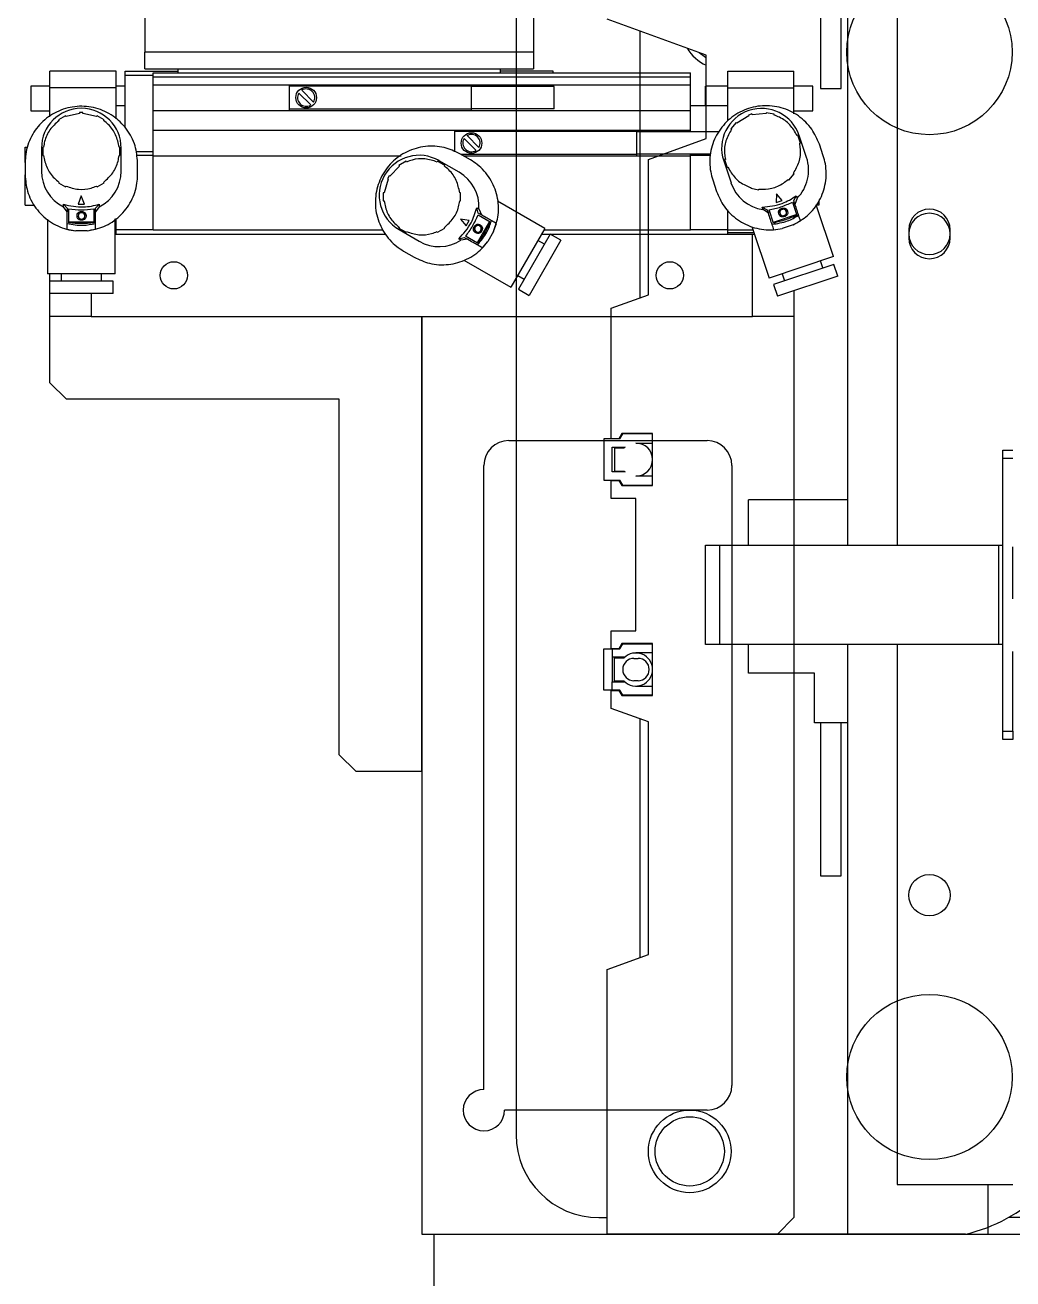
# Model space of a CAD drawing. Extents: x 500 to 100500, y -14500 to 21140.
# Drawn here: x 6752 to 6871.5, y -3309.1 to -3157.4 of the extents above; entities that cross this region are included whole.
import ezdxf

# ---------------------------------------------------------------- set-up
doc = ezdxf.new("R2010")
doc.units = 0
doc.linetypes.add('SLD-Solid', pattern=[0])
doc.layers.get('0').update_dxf_attribs({"linetype": 'CONTINUOUS'})
doc.layers.add('M06SMMF-001B', color=7, linetype='CONTINUOUS')
doc.layers.add('MODEL', color=7, linetype='SLD-Solid', lineweight=15)

# ---------------------------------------------------------------- blocks, each defined once
blk = doc.blocks.new('KCA$Cef715743')
at = {"layer": 'MODEL', "color": 1}
for p in [(0, 288), (120, 313)]:
    blk.add_line(p, (0, 313), dxfattribs=at)
blk = doc.blocks.new('LP R')
at = {"color": 2}
for p, q in [((15523.69, -93645.04), (15523.69, -93748.69)), ((15529.69, -93645.04), (15529.69, -93748.69)), ((15520.44, -93683.69), (15520.44, -93693.43)), ((15522.94, -93693.43), (15522.94, -93683.69)), ((15520.44, -93693.43), (15522.94, -93693.43)), ((15542.49, -93737.19), (15543.69, -93737.19)), ((15542.49, -93738.19), (15542.49, -93737.19)), ((15543.69, -93738.19), (15542.49, -93738.19)), ((15542.49, -93771.19), (15542.49, -93738.19)), ((15511.69, -93748.69), (15511.69, -93743.19)), ((15523.69, -93743.19), (15511.69, -93743.19)), ((15506.49, -93760.69), (15506.49, -93748.69)), ((15506.49, -93748.69), (15508.19, -93748.69)), ((15508.19, -93748.69), (15508.19, -93760.69)), ((15508.19, -93748.69), (15541.99, -93748.69)), ((15541.99, -93760.69), (15541.99, -93748.69)), ((15541.99, -93748.69), (15542.49, -93748.69)), ((15543.69, -93755.19), (15543.69, -93748.89)), ((15508.19, -93760.69), (15506.49, -93760.69)), ((15541.99, -93760.69), (15508.19, -93760.69)), ((15511.69, -93764.19), (15511.69, -93760.69)), ((15523.69, -93760.69), (15523.69, -93832.04)), ((15529.69, -93760.69), (15529.69, -93826.04)), ((15542.49, -93760.69), (15541.99, -93760.69)), ((15543.69, -93771.19), (15543.69, -93761.54)), ((15519.69, -93764.19), (15511.69, -93764.19)), ((15519.69, -93770.19), (15519.69, -93764.19)), ((15523.69, -93770.19), (15519.69, -93770.19)), ((15520.44, -93770.19), (15520.44, -93788.69)), ((15522.94, -93788.69), (15522.94, -93770.19)), ((15542.49, -93771.19), (15543.69, -93771.19)), ((15542.49, -93772.19), (15542.49, -93771.19)), ((15543.69, -93771.19), (15543.69, -93772.19)), ((15543.69, -93772.19), (15542.49, -93772.19)), ((15520.44, -93788.69), (15522.94, -93788.69)), ((15529.69, -93826.04), (15540.69, -93826.04)), ((15540.69, -93832.04), (15540.69, -93826.04)), ((15540.69, -93826.04), (15543.69, -93826.04)), ((15473.69, -93857.04), (15473.69, -93832.04)), ((15473.69, -93832.04), (15593.69, -93832.04))]:
    blk.add_line(p, q, dxfattribs=at)
blk = doc.blocks.new('SP R')
at = {"color": 3}
for p, q in [((16868.34, -97580.31), (16868.34, -97586.31)), ((16915.34, -97580.31), (16915.34, -97586.31)), ((16915.34, -97586.31), (16868.34, -97586.31)), ((16868.34, -97588.31), (16868.34, -97586.31)), ((16915.34, -97586.31), (16915.34, -97588.31)), ((16864.84, -97588.61), (16856.84, -97588.61)), ((16856.84, -97590.61), (16856.84, -97588.61)), ((16864.84, -97590.61), (16864.84, -97588.61)), ((16865.94, -97588.61), (16872.34, -97588.61)), ((16865.94, -97589.11), (16865.94, -97588.61)), ((16865.94, -97595.45), (16865.94, -97589.11)), ((16865.94, -97589.11), (16869.34, -97589.11)), ((16868.34, -97588.31), (16915.34, -97588.31)), ((16869.34, -97588.81), (16934.34, -97588.81)), ((16869.34, -97589.31), (16869.34, -97588.81)), ((16869.34, -97589.31), (16934.34, -97589.31)), ((16869.34, -97590.26), (16869.34, -97589.31)), ((16872.34, -97588.31), (16911.34, -97588.31)), ((16872.34, -97588.81), (16872.34, -97588.31)), ((16911.34, -97588.81), (16911.34, -97588.31)), ((16917.74, -97588.61), (16911.34, -97588.61)), ((16917.74, -97588.81), (16917.74, -97588.61)), ((16934.34, -97589.31), (16934.34, -97588.81)), ((16934.34, -97590.26), (16934.34, -97589.31)), ((16938.84, -97590.61), (16938.84, -97588.61)), ((16938.84, -97588.61), (16946.84, -97588.61)), ((16946.84, -97590.61), (16946.84, -97588.61)), ((16856.84, -97590.41), (16854.54, -97590.41)), ((16854.54, -97590.41), (16854.54, -97591.91)), ((16864.84, -97590.61), (16856.84, -97590.61)), ((16856.84, -97594.13), (16856.84, -97590.61)), ((16865.94, -97590.41), (16864.84, -97590.41)), ((16864.84, -97594.39), (16864.84, -97590.61)), ((16869.34, -97590.26), (16934.34, -97590.26)), ((16869.34, -97593.36), (16869.34, -97590.26)), ((16885.84, -97590.41), (16885.84, -97590.26)), ((16907.84, -97590.41), (16885.84, -97590.41)), ((16885.84, -97593.21), (16885.84, -97590.41)), ((16886.94, -97591.26), (16888.39, -97592.7)), ((16888.74, -97592.35), (16887.3, -97590.91)), ((16907.84, -97590.41), (16907.84, -97590.26)), ((16907.84, -97593.21), (16907.84, -97590.41)), ((16917.84, -97590.46), (16907.84, -97590.46)), ((16917.84, -97593.16), (16917.84, -97590.46)), ((16934.34, -97593.36), (16934.34, -97590.26)), ((16938.84, -97590.41), (16936.14, -97590.41)), ((16936.14, -97591.91), (16936.14, -97590.41)), ((16938.84, -97594.63), (16938.84, -97590.61)), ((16938.84, -97590.61), (16946.84, -97590.61)), ((16949.14, -97590.41), (16946.84, -97590.41)), ((16946.84, -97593.77), (16946.84, -97590.61)), ((16949.14, -97591.91), (16949.14, -97590.41)), ((16854.54, -97591.91), (16854.54, -97593.41)), ((16936.14, -97592.81), (16936.14, -97591.91)), ((16949.14, -97593.41), (16949.14, -97591.91)), ((16854.54, -97593.41), (16856.84, -97593.41)), ((16858.74, -97594.01), (16857.87, -97594.51)), ((16858.79, -97594.1), (16858.74, -97594.01)), ((16860.44, -97593.71), (16858.79, -97594.1)), ((16860.44, -97593.61), (16860.44, -97593.71)), ((16860.84, -97593.61), (16860.44, -97593.61)), ((16860.84, -97593.71), (16860.84, -97593.61)), ((16862.49, -97594.1), (16860.84, -97593.71)), ((16862.54, -97594.01), (16862.49, -97594.1)), ((16863.41, -97594.51), (16862.54, -97594.01)), ((16865.94, -97592.81), (16864.84, -97592.81)), ((16869.34, -97593.36), (16934.34, -97593.36)), ((16869.34, -97595.76), (16869.34, -97593.36)), ((16907.84, -97593.21), (16885.84, -97593.21)), ((16885.84, -97593.36), (16885.84, -97593.21)), ((16917.84, -97593.16), (16907.84, -97593.16)), ((16907.84, -97593.36), (16907.84, -97593.21)), ((16938.84, -97592.81), (16934.34, -97592.81)), ((16934.34, -97595.76), (16934.34, -97593.36)), ((16941.4, -97594.01), (16939.95, -97594.9)), ((16941.74, -97593.79), (16941.36, -97593.92)), ((16941.36, -97593.92), (16941.4, -97594.01)), ((16941.78, -97593.88), (16941.74, -97593.79)), ((16943.47, -97593.73), (16941.78, -97593.88)), ((16943.49, -97593.63), (16943.47, -97593.73)), ((16944.47, -97593.83), (16943.49, -97593.63)), ((16944.45, -97593.93), (16944.47, -97593.83)), ((16946.84, -97593.41), (16949.14, -97593.41)), ((16857.87, -97594.51), (16857.92, -97594.6)), ((16863.36, -97594.6), (16863.41, -97594.51)), ((16869.34, -97595.76), (16934.34, -97595.76)), ((16869.34, -97598.86), (16869.34, -97595.76)), ((16905.84, -97595.91), (16905.84, -97595.76)), ((16927.84, -97595.91), (16927.84, -97595.76)), ((16934.34, -97595.96), (16934.34, -97595.76)), ((16939.87, -97594.83), (16939.21, -97595.58)), ((16939.21, -97595.58), (16939.29, -97595.65)), ((16939.95, -97594.9), (16939.87, -97594.83)), ((16905.84, -97598.37), (16905.84, -97595.91)), ((16927.84, -97595.91), (16905.84, -97595.91)), ((16906.94, -97596.76), (16908.39, -97598.2)), ((16908.74, -97597.85), (16907.3, -97596.41)), ((16927.84, -97598.71), (16927.84, -97595.91)), ((16937.84, -97595.96), (16927.84, -97595.96)), ((16947.32, -97596.35), (16947.22, -97596.38)), ((16947.63, -97597.3), (16947.32, -97596.35)), ((16948.37, -97599.07), (16947.48, -97596.41)), ((16947.54, -97597.33), (16947.63, -97597.3)), ((16853.84, -97597.81), (16854.19, -97597.81)), ((16853.84, -97599.66), (16853.84, -97597.81)), ((16855.83, -97597.92), (16855.83, -97600.72)), ((16855.97, -97597.81), (16855.97, -97598.81)), ((16856.07, -97597.81), (16855.97, -97597.81)), ((16855.97, -97598.81), (16856.07, -97598.81)), ((16865.31, -97597.81), (16865.21, -97597.81)), ((16865.21, -97598.81), (16865.31, -97598.81)), ((16865.31, -97598.81), (16865.31, -97597.81)), ((16865.46, -97600.72), (16865.46, -97597.92)), ((16867.24, -97598.31), (16869.34, -97598.31)), ((16869.34, -97598.81), (16867.31, -97598.81)), ((16907.71, -97599.34), (16906.41, -97598.59)), ((16927.84, -97598.71), (16906.61, -97598.71)), ((16936.76, -97598.66), (16927.84, -97598.66)), ((16927.84, -97598.86), (16927.84, -97598.71)), ((16934.34, -97598.86), (16934.34, -97598.66)), ((16936.76, -97598.81), (16934.34, -97598.81)), ((16950.39, -97598.86), (16949.92, -97597.43)), ((16853.84, -97599.66), (16853.84, -97601.16)), ((16867.44, -97601.16), (16867.44, -97599.66)), ((16869.34, -97598.86), (16899.35, -97598.86)), ((16869.34, -97607.81), (16869.34, -97598.86)), ((16899.12, -97600.1), (16897.96, -97601.33)), ((16899.94, -97599.51), (16899.07, -97600.01)), ((16899.07, -97600.01), (16899.12, -97600.1)), ((16899.99, -97599.6), (16899.94, -97599.51)), ((16903.74, -97599.51), (16903.69, -97599.6)), ((16904.61, -97600.01), (16903.74, -97599.51)), ((16906.34, -97600.84), (16903.91, -97599.44)), ((16904.56, -97600.1), (16904.61, -97600.01)), ((16906.87, -97598.86), (16934.34, -97598.86)), ((16934.34, -97607.81), (16934.34, -97598.86)), ((16938.35, -97599.46), (16939.24, -97602.12)), ((16938.55, -97599.28), (16938.45, -97599.31)), ((16938.45, -97599.31), (16938.77, -97600.26)), ((16938.77, -97600.26), (16938.86, -97600.23)), ((16853.84, -97601.31), (16853.84, -97601.16)), ((16853.84, -97604.81), (16853.84, -97601.31)), ((16897.76, -97601.68), (16897.27, -97603.31)), ((16897.87, -97601.28), (16897.67, -97601.63)), ((16897.67, -97601.63), (16897.76, -97601.68)), ((16897.96, -97601.33), (16897.87, -97601.28)), ((16937.02, -97601.74), (16937.49, -97603.16)), ((16946.13, -97601.71), (16946.21, -97601.78)), ((16946.21, -97601.78), (16946.87, -97601.03)), ((16946.87, -97601.03), (16946.8, -97600.96)), ((16857.92, -97602.02), (16857.87, -97602.1)), ((16857.87, -97602.1), (16858.74, -97602.6)), ((16858.74, -97602.6), (16858.79, -97602.52)), ((16862.49, -97602.52), (16862.54, -97602.6)), ((16862.54, -97602.6), (16863.41, -97602.1)), ((16863.41, -97602.1), (16863.36, -97602.02)), ((16897.17, -97603.31), (16897.17, -97604.31)), ((16897.27, -97603.31), (16897.17, -97603.31)), ((16906.51, -97603.31), (16906.41, -97603.31)), ((16906.51, -97604.31), (16906.51, -97603.31)), ((16941.64, -97602.69), (16941.62, -97602.78)), ((16941.62, -97602.78), (16942.6, -97602.98)), ((16942.6, -97602.98), (16942.62, -97602.89)), ((16853.84, -97604.81), (16854.97, -97604.81)), ((16858.47, -97605.01), (16858.47, -97604.71)), ((16858.47, -97604.71), (16858.94, -97605.19)), ((16860.64, -97603.71), (16860.27, -97604.71)), ((16860.27, -97604.71), (16861.02, -97604.71)), ((16861.02, -97604.71), (16860.64, -97603.71)), ((16862.34, -97605.19), (16862.81, -97604.71)), ((16862.81, -97604.71), (16862.81, -97605.01)), ((16897.17, -97604.31), (16897.27, -97604.31)), ((16906.41, -97604.31), (16906.51, -97604.31)), ((16916.71, -97607.66), (16910.97, -97604.34)), ((16944.75, -97603.43), (16944.71, -97604.5)), ((16944.71, -97604.5), (16945.42, -97604.26)), ((16945.42, -97604.26), (16944.75, -97603.43)), ((16946.67, -97604.44), (16947.2, -97606.03)), ((16946.83, -97604.29), (16947.13, -97603.69)), ((16946.97, -97604.72), (16946.83, -97604.29)), ((16947.22, -97603.98), (16946.97, -97604.72)), ((16947.13, -97603.69), (16947.22, -97603.98)), ((16951.62, -97611.05), (16949.52, -97604.76)), ((16949.84, -97604.81), (16949.53, -97604.81)), ((16949.84, -97604.36), (16949.84, -97604.81)), ((16858.94, -97605.63), (16858.47, -97605.01)), ((16858.94, -97605.19), (16858.94, -97605.63)), ((16859.14, -97606.95), (16859.14, -97605.28)), ((16860.13, -97606.14), (16860.13, -97606.1)), ((16860.66, -97605.63), (16860.66, -97605.59)), ((16861.01, -97606.38), (16861.01, -97606.34)), ((16861.21, -97606.14), (16861.21, -97606.1)), ((16862.14, -97605.28), (16862.14, -97606.95)), ((16862.81, -97605.01), (16862.34, -97605.63)), ((16862.34, -97605.63), (16862.34, -97605.19)), ((16864.84, -97607.81), (16864.84, -97606.42)), ((16908.47, -97605.13), (16908.74, -97605.28)), ((16908.65, -97605.77), (16908.47, -97605.13)), ((16908.63, -97605.99), (16910.08, -97606.83)), ((16909.04, -97606), (16908.65, -97605.77)), ((16908.74, -97605.28), (16909.04, -97606)), ((16938.84, -97607.81), (16938.84, -97605.39)), ((16943.11, -97605.36), (16943.01, -97605.07)), ((16943.01, -97605.07), (16943.61, -97605.37)), ((16943.75, -97605.79), (16943.11, -97605.36)), ((16943.61, -97605.37), (16943.75, -97605.79)), ((16944.36, -97606.98), (16943.83, -97605.39)), ((16947.18, -97605.96), (16944.33, -97606.91)), ((16945.04, -97605.9), (16945.03, -97605.86)), ((16945.38, -97605.25), (16945.37, -97605.21)), ((16945.67, -97606.11), (16945.66, -97606.07)), ((16945.95, -97605.85), (16945.93, -97605.81)), ((16946.06, -97605.55), (16946.05, -97605.52)), ((16856.54, -97606.52), (16856.54, -97613.11)), ((16858.94, -97607.74), (16859.96, -97607.92)), ((16862.14, -97606.88), (16859.14, -97606.88)), ((16861.33, -97607.92), (16859.96, -97607.92)), ((16860.67, -97606.54), (16860.67, -97606.5)), ((16861.33, -97607.92), (16862.34, -97607.74)), ((16864.74, -97613.11), (16864.74, -97606.48)), ((16864.84, -97607.81), (16864.74, -97607.81)), ((16869.34, -97607.81), (16864.84, -97607.81)), ((16864.84, -97608.31), (16864.84, -97607.81)), ((16869.34, -97607.81), (16897.13, -97607.81)), ((16899.12, -97607.52), (16899.07, -97607.6)), ((16899.07, -97607.6), (16899.94, -97608.1)), ((16899.1, -97607.78), (16901.52, -97609.18)), ((16903.74, -97608.1), (16904.61, -97607.6)), ((16904.61, -97607.6), (16904.56, -97607.52)), ((16907.57, -97606.68), (16906.52, -97606.51)), ((16906.52, -97606.51), (16907.2, -97607.33)), ((16907.2, -97607.33), (16907.57, -97606.68)), ((16908.2, -97607.45), (16908.16, -97607.43)), ((16910.02, -97606.79), (16908.52, -97609.39)), ((16908.91, -97607.23), (16908.87, -97607.21)), ((16908.99, -97607.9), (16908.95, -97607.88)), ((16909.02, -97607.52), (16908.98, -97607.5)), ((16910.51, -97608.02), (16910.86, -97607.05)), ((16916.71, -97607.66), (16912.61, -97614.76)), ((16916.62, -97607.81), (16934.34, -97607.81)), ((16938.84, -97607.81), (16934.34, -97607.81)), ((16938.84, -97608.31), (16938.84, -97607.81)), ((16938.84, -97607.81), (16941.89, -97607.81)), ((16941.75, -97607.39), (16943.84, -97613.64)), ((16944.42, -97607.79), (16945.44, -97607.64)), ((16946.74, -97607.21), (16945.44, -97607.64)), ((16946.74, -97607.21), (16947.64, -97606.72)), ((16864.84, -97608.11), (16864.74, -97608.11)), ((16864.74, -97608.31), (16897.43, -97608.31)), ((16899.94, -97608.1), (16899.99, -97608.02)), ((16903.69, -97608.02), (16903.74, -97608.1)), ((16906.3, -97608.89), (16906.95, -97608.72)), ((16906.57, -97609.04), (16906.3, -97608.89)), ((16907.34, -97608.94), (16906.57, -97609.04)), ((16906.95, -97608.72), (16907.34, -97608.94)), ((16908.58, -97609.43), (16907.13, -97608.59)), ((16908.37, -97608.16), (16908.33, -97608.14)), ((16909.16, -97610), (16909.83, -97609.21)), ((16910.51, -97608.02), (16909.83, -97609.21)), ((16917.36, -97608.32), (16913.51, -97614.99)), ((16918.66, -97609.07), (16914.81, -97615.74)), ((16916.66, -97609.53), (16915.88, -97609.08)), ((16916.33, -97608.31), (16941.84, -97608.31)), ((16918.66, -97609.07), (16917.36, -97608.32)), ((16938.84, -97608.11), (16941.99, -97608.11)), ((16941.84, -97618.31), (16941.84, -97608.31)), ((16941.84, -97608.31), (16942.06, -97608.31)), ((16899.61, -97610.37), (16900.91, -97611.12)), ((16906.9, -97611.46), (16912.61, -97614.76)), ((16951.62, -97611.05), (16943.84, -97613.64)), ((16951.67, -97611.98), (16944.36, -97614.42)), ((16950.34, -97612.42), (16950.05, -97611.57)), ((16952.14, -97613.4), (16951.67, -97611.98)), ((16864.74, -97613.11), (16856.54, -97613.11)), ((16856.79, -97614.01), (16856.79, -97615.51)), ((16864.49, -97614.01), (16856.79, -97614.01)), ((16856.84, -97614.01), (16856.84, -97613.11)), ((16858.19, -97613.11), (16858.19, -97614.01)), ((16863.09, -97614.01), (16863.09, -97613.11)), ((16864.49, -97615.51), (16864.49, -97614.01)), ((16913.43, -97613.33), (16914.21, -97613.78)), ((16952.14, -97613.4), (16944.84, -97615.84)), ((16945.41, -97613.12), (16945.69, -97613.97)), ((16864.49, -97615.51), (16856.79, -97615.51)), ((16856.84, -97618.31), (16856.84, -97615.51)), ((16861.84, -97615.51), (16861.84, -97618.31)), ((16913.51, -97614.99), (16914.81, -97615.74)), ((16944.36, -97614.42), (16944.84, -97615.84)), ((16946.84, -97615.17), (16946.84, -97618.31)), ((16856.84, -97626.31), (16856.84, -97618.31)), ((16861.84, -97618.31), (16856.84, -97618.31)), ((16861.84, -97618.31), (16941.84, -97618.31)), ((16901.84, -97673.31), (16901.84, -97618.31)), ((16901.84, -97618.31), (16901.84, -97729.31)), ((16946.84, -97618.31), (16941.84, -97618.31)), ((16946.84, -97618.31), (16946.84, -97727.31)), ((16856.84, -97626.31), (16858.84, -97628.31)), ((16891.84, -97628.31), (16858.84, -97628.31)), ((16891.84, -97671.31), (16891.84, -97628.31)), ((16912.34, -97633.31), (16936.34, -97633.31)), ((16909.34, -97711.81), (16909.34, -97636.31)), ((16939.34, -97636.31), (16939.34, -97711.31)), ((16891.84, -97671.31), (16893.84, -97673.31)), ((16893.84, -97673.31), (16901.84, -97673.31)), ((16936.34, -97714.31), (16911.84, -97714.31)), ((16944.84, -97729.31), (16946.84, -97727.31)), ((16901.84, -97729.31), (16944.84, -97729.31))]:
    blk.add_line(p, q, dxfattribs=at)
for centre, radius in [((16887.84, -97591.81), 1.25), ((16907.84, -97597.31), 1.25), ((16871.84, -97613.31), 1.65), ((16931.84, -97613.31), 1.65)]:
    blk.add_circle(centre, radius, dxfattribs=at)
for centre, radius, start, end in [((16887.84, -97591.81), 1.05, 148.7741, 301.2259), ((16887.84, -97591.81), 1.05, 328.7741, 121.2259), ((16860.64, -97597.92), 4.82, 0, 180), ((16942.92, -97597.94), 4.82, 18.4665, 198.4665), ((16907.84, -97597.31), 1.05, 148.7741, 301.2259), ((16907.84, -97597.31), 1.05, 328.7741, 121.2259), ((16901.5, -97603.61), 4.82, 60, 240), ((16943.8, -97600.59), 4.82, 315.2554, 18.4656), ((16860.64, -97600.72), 4.82, 180.0007, 243.2116), ((16860.64, -97600.72), 4.82, 296.7888, 359.9991), ((16903.93, -97605.01), 4.82, 356.7888, 59.9991), ((16943.8, -97600.59), 4.82, 198.4673, 261.6781), ((16903.93, -97605.01), 4.82, 240.0007, 303.2116), ((16912.34, -97636.31), 3, 90, 180), ((16936.34, -97636.31), 3, 0, 90), ((16909.34, -97714.31), 2.5, 90, 0), ((16936.34, -97711.31), 3, 270, 0)]:
    blk.add_arc(centre, radius, start, end, dxfattribs=at)
for points, knots in [([(16949.92, -97597.43), (16949.65, -97596.81), (16949.07, -97595.49), (16947.45, -97593.92), (16945.36, -97592.92), (16943.04, -97592.67), (16940.78, -97593.2), (16938.82, -97594.45), (16937.38, -97596.28), (16936.63, -97598.47), (16936.63, -97600.37), (16936.93, -97601.42), (16937.02, -97601.74)], [0, 0, 0, 0, 0.094824, 0.20218, 0.309533, 0.416887, 0.524228, 0.631459, 0.738739, 0.846088, 0.953436, 1, 1, 1, 1]), ([(16867.44, -97599.66), (16867.38, -97598.98), (16867.26, -97597.54), (16866.21, -97595.54), (16864.55, -97593.93), (16862.43, -97592.96), (16860.11, -97592.75), (16857.86, -97593.31), (16855.91, -97594.59), (16854.51, -97596.44), (16853.9, -97598.23), (16853.86, -97599.33), (16853.84, -97599.66)], [0, 0, 0, 0, 0.094824, 0.20218, 0.309533, 0.416887, 0.524228, 0.631459, 0.738739, 0.846088, 0.953436, 1, 1, 1, 1]), ([(16947.22, -97596.38), (16946.96, -97595.94), (16946.43, -97595.04), (16945.37, -97594.27), (16944.67, -97594.01), (16944.45, -97593.93)], [0, 0, 0, 0, 0.406488, 0.812977, 1, 1, 1, 1]), ([(16857.92, -97594.6), (16857.54, -97594.94), (16856.76, -97595.64), (16856.22, -97596.83), (16856.11, -97597.57), (16856.07, -97597.81)], [0, 0, 0, 0, 0.406489, 0.812978, 1, 1, 1, 1]), ([(16865.21, -97597.81), (16865.11, -97597.3), (16864.89, -97596.28), (16864.13, -97595.22), (16863.54, -97594.74), (16863.36, -97594.6)], [0, 0, 0, 0, 0.406488, 0.812977, 1, 1, 1, 1]), ([(16939.29, -97595.65), (16939.03, -97596.1), (16938.52, -97597), (16938.38, -97598.31), (16938.51, -97599.05), (16938.55, -97599.28)], [0, 0, 0, 0, 0.406489, 0.812978, 1, 1, 1, 1]), ([(16946.8, -97600.96), (16947.05, -97600.51), (16947.56, -97599.61), (16947.7, -97598.31), (16947.58, -97597.57), (16947.54, -97597.33)], [0, 0, 0, 0, 0.4064891, 0.8129781, 1, 1, 1, 1]), ([(16856.07, -97598.81), (16856.18, -97599.31), (16856.39, -97600.33), (16857.15, -97601.39), (16857.74, -97601.87), (16857.92, -97602.02)], [0, 0, 0, 0, 0.406489, 0.812977, 1, 1, 1, 1]), ([(16863.36, -97602.02), (16863.75, -97601.67), (16864.52, -97600.98), (16865.06, -97599.78), (16865.18, -97599.04), (16865.21, -97598.81)], [0, 0, 0, 0, 0.4064891, 0.8129781, 1, 1, 1, 1]), ([(16906.41, -97598.59), (16905.8, -97598.31), (16904.49, -97597.7), (16902.24, -97597.6), (16900, -97598.23), (16898.11, -97599.58), (16896.76, -97601.48), (16896.12, -97603.72), (16896.26, -97606.04), (16897.16, -97608.18), (16898.41, -97609.6), (16899.33, -97610.19), (16899.61, -97610.37)], [0, 0, 0, 0, 0.094824, 0.20218, 0.309533, 0.416887, 0.524228, 0.631459, 0.738739, 0.846088, 0.953436, 1, 1, 1, 1]), ([(16903.69, -97599.6), (16903.2, -97599.43), (16902.22, -97599.11), (16900.91, -97599.24), (16900.21, -97599.51), (16899.99, -97599.6)], [0, 0, 0, 0, 0.4064885, 0.8129766, 1, 1, 1, 1]), ([(16906.41, -97603.31), (16906.31, -97602.8), (16906.09, -97601.78), (16905.33, -97600.72), (16904.74, -97600.24), (16904.56, -97600.1)], [0, 0, 0, 0, 0.4064891, 0.8129781, 1, 1, 1, 1]), ([(16910.51, -97608.02), (16910.74, -97607.35), (16911.22, -97605.96), (16911.06, -97603.68), (16910.17, -97601.55), (16908.92, -97600.11), (16907.99, -97599.52), (16907.71, -97599.34)], [0, 0, 0, 0, 0.210713, 0.440125, 0.669539, 0.89895, 1, 1, 1, 1]), ([(16938.86, -97600.23), (16939.12, -97600.68), (16939.65, -97601.57), (16940.71, -97602.34), (16941.42, -97602.6), (16941.64, -97602.69)], [0, 0, 0, 0, 0.406489, 0.812977, 1, 1, 1, 1]), ([(16946.74, -97607.21), (16947.35, -97606.86), (16948.63, -97606.14), (16950.02, -97604.33), (16950.78, -97602.14), (16950.79, -97600.23), (16950.49, -97599.18), (16950.39, -97598.86)], [0, 0, 0, 0, 0.210713, 0.440125, 0.669539, 0.89895, 1, 1, 1, 1]), ([(16853.84, -97601.16), (16853.9, -97601.82), (16854.02, -97603.25), (16855.06, -97605.25), (16856.72, -97606.86), (16858.47, -97607.7), (16859.59, -97607.87), (16859.96, -97607.92)], [0, 0, 0, 0, 0.200562, 0.429956, 0.659348, 0.888742, 1, 1, 1, 1]), ([(16861.33, -97607.92), (16862.02, -97607.79), (16863.46, -97607.51), (16865.36, -97606.23), (16866.77, -97604.39), (16867.38, -97602.59), (16867.43, -97601.49), (16867.44, -97601.16)], [0, 0, 0, 0, 0.210713, 0.440125, 0.669539, 0.89895, 1, 1, 1, 1]), ([(16942.62, -97602.89), (16943.14, -97602.88), (16944.17, -97602.88), (16945.37, -97602.34), (16945.95, -97601.86), (16946.13, -97601.71)], [0, 0, 0, 0, 0.406489, 0.812978, 1, 1, 1, 1]), ([(16858.79, -97602.52), (16859.28, -97602.68), (16860.27, -97603), (16861.57, -97602.87), (16862.27, -97602.6), (16862.49, -97602.52)], [0, 0, 0, 0, 0.406489, 0.812978, 1, 1, 1, 1]), ([(16937.49, -97603.16), (16937.76, -97603.78), (16938.33, -97605.1), (16939.95, -97606.66), (16942.03, -97607.67), (16943.96, -97607.9), (16945.07, -97607.71), (16945.44, -97607.64)], [0, 0, 0, 0, 0.200562, 0.429956, 0.659348, 0.888742, 1, 1, 1, 1]), ([(16858.47, -97604.71), (16859.28, -97604.89), (16860.74, -97605.21), (16862.18, -97604.86), (16862.81, -97604.71)], [0, 0, 0, 0, 0.559952, 1, 1, 1, 1]), ([(16897.27, -97604.31), (16897.38, -97604.81), (16897.59, -97605.83), (16898.35, -97606.89), (16898.94, -97607.37), (16899.12, -97607.52)], [0, 0, 0, 0, 0.406489, 0.812978, 1, 1, 1, 1]), ([(16904.56, -97607.52), (16904.95, -97607.17), (16905.72, -97606.48), (16906.26, -97605.28), (16906.38, -97604.54), (16906.41, -97604.31)], [0, 0, 0, 0, 0.406489, 0.812978, 1, 1, 1, 1]), ([(16943.01, -97605.07), (16943.84, -97604.98), (16945.32, -97604.82), (16946.58, -97604.04), (16947.13, -97603.69)], [0, 0, 0, 0, 0.559952, 1, 1, 1, 1]), ([(16943.83, -97605.39), (16944.31, -97605.29), (16945.29, -97605.07), (16946.21, -97604.66), (16946.67, -97604.44)], [0, 0, 0, 0, 0.492258, 1, 1, 1, 1]), ([(16947.64, -97606.72), (16947.57, -97606.51), (16947.44, -97606.1), (16947.21, -97605.43), (16947.06, -97604.97), (16946.97, -97604.72)], [0, 0, 0, 0, 0.309337, 0.618673, 1, 1, 1, 1]), ([(16858.94, -97607.74), (16858.94, -97607.52), (16858.94, -97607.09), (16858.94, -97606.39), (16858.94, -97605.9), (16858.94, -97605.63)], [0, 0, 0, 0, 0.309337, 0.618673, 1, 1, 1, 1]), ([(16859.14, -97605.28), (16859.63, -97605.33), (16860.63, -97605.44), (16861.63, -97605.33), (16862.14, -97605.28)], [0, 0, 0, 0, 0.492258, 1, 1, 1, 1]), ([(16860.13, -97606.1), (16860.14, -97605.98), (16860.15, -97605.84), (16860.29, -97605.7), (16860.4, -97605.64), (16860.52, -97605.6), (16860.62, -97605.59), (16860.66, -97605.59)], [0, 0, 0, 0, 0.498702, 0.624177, 0.749467, 0.874745, 1, 1, 1, 1]), ([(16860.13, -97606.14), (16860.14, -97606.02), (16860.15, -97605.88), (16860.29, -97605.73), (16860.4, -97605.68), (16860.52, -97605.64), (16860.62, -97605.63), (16860.66, -97605.63)], [0, 0, 0, 0, 0.498702, 0.624177, 0.749467, 0.874745, 1, 1, 1, 1]), ([(16860.66, -97606.64), (16860.62, -97606.64), (16860.52, -97606.63), (16860.35, -97606.58), (16860.15, -97606.42), (16860.14, -97606.25), (16860.13, -97606.14)], [0, 0, 0, 0, 0.125551, 0.25109, 0.50025, 1, 1, 1, 1]), ([(16860.67, -97605.73), (16860.63, -97605.73), (16860.56, -97605.74), (16860.46, -97605.77), (16860.38, -97605.82), (16860.28, -97605.94), (16860.28, -97606.05), (16860.27, -97606.14)], [0, 0, 0, 0, 0.125139, 0.250418, 0.375519, 0.500847, 1, 1, 1, 1]), ([(16860.27, -97606.1), (16860.28, -97606.19), (16860.28, -97606.32), (16860.43, -97606.45), (16860.56, -97606.5), (16860.63, -97606.5), (16860.67, -97606.5)], [0, 0, 0, 0, 0.500291, 0.749086, 0.874606, 1, 1, 1, 1]), ([(16860.27, -97606.14), (16860.28, -97606.23), (16860.28, -97606.36), (16860.43, -97606.49), (16860.56, -97606.54), (16860.63, -97606.54), (16860.67, -97606.54)], [0, 0, 0, 0, 0.500291, 0.749086, 0.874606, 1, 1, 1, 1]), ([(16860.66, -97605.59), (16860.71, -97605.59), (16860.8, -97605.6), (16860.97, -97605.65), (16861.19, -97605.81), (16861.2, -97605.98), (16861.21, -97606.1)], [0, 0, 0, 0, 0.1256, 0.251197, 0.500581, 1, 1, 1, 1]), ([(16860.66, -97605.63), (16860.71, -97605.63), (16860.8, -97605.64), (16860.97, -97605.69), (16861.19, -97605.85), (16861.2, -97606.02), (16861.21, -97606.14)], [0, 0, 0, 0, 0.1256, 0.251197, 0.500581, 1, 1, 1, 1]), ([(16861.21, -97606.14), (16861.2, -97606.25), (16861.19, -97606.43), (16860.97, -97606.58), (16860.8, -97606.63), (16860.71, -97606.64), (16860.66, -97606.64)], [0, 0, 0, 0, 0.499407, 0.748743, 0.874372, 1, 1, 1, 1]), ([(16861.07, -97606.14), (16861.06, -97606.05), (16861.05, -97605.91), (16860.9, -97605.78), (16860.78, -97605.74), (16860.7, -97605.73), (16860.67, -97605.73)], [0, 0, 0, 0, 0.500072, 0.749021, 0.874598, 1, 1, 1, 1]), ([(16860.67, -97606.5), (16860.71, -97606.5), (16860.8, -97606.49), (16860.93, -97606.44), (16860.98, -97606.38), (16861.01, -97606.34)], [0, 0, 0, 0, 0.280257, 0.560781, 1, 1, 1, 1]), ([(16860.67, -97606.54), (16860.71, -97606.54), (16860.8, -97606.53), (16860.93, -97606.48), (16860.98, -97606.42), (16861.01, -97606.38)], [0, 0, 0, 0, 0.280257, 0.560781, 1, 1, 1, 1]), ([(16861.01, -97606.34), (16861.03, -97606.29), (16861.06, -97606.21), (16861.07, -97606.13), (16861.07, -97606.1)], [0, 0, 0, 0, 0.559599, 1, 1, 1, 1]), ([(16861.01, -97606.38), (16861.03, -97606.33), (16861.06, -97606.25), (16861.07, -97606.17), (16861.07, -97606.14)], [0, 0, 0, 0, 0.559599, 1, 1, 1, 1]), ([(16862.34, -97607.74), (16862.34, -97607.52), (16862.34, -97607.09), (16862.34, -97606.39), (16862.34, -97605.9), (16862.34, -97605.63)], [0, 0, 0, 0, 0.309337, 0.618673, 1, 1, 1, 1]), ([(16906.3, -97608.89), (16906.86, -97608.27), (16907.87, -97607.17), (16908.29, -97605.75), (16908.47, -97605.13)], [0, 0, 0, 0, 0.559952, 1, 1, 1, 1]), ([(16907.13, -97608.59), (16907.42, -97608.19), (16908.01, -97607.38), (16908.42, -97606.46), (16908.63, -97605.99)], [0, 0, 0, 0, 0.492258, 1, 1, 1, 1]), ([(16910.86, -97607.05), (16910.67, -97606.94), (16910.3, -97606.73), (16909.69, -97606.38), (16909.27, -97606.13), (16909.04, -97606)], [0, 0, 0, 0, 0.309337, 0.618673, 1, 1, 1, 1]), ([(16944.42, -97607.79), (16944.35, -97607.59), (16944.21, -97607.18), (16943.99, -97606.51), (16943.83, -97606.05), (16943.75, -97605.79)], [0, 0, 0, 0, 0.3093365, 0.6186731, 1, 1, 1, 1]), ([(16944.2, -97607.13), (16944.84, -97607.04), (16945.98, -97606.87), (16946.98, -97606.3), (16947.42, -97606.05)], [0, 0, 0, 0, 0.560014, 1, 1, 1, 1]), ([(16947.2, -97606.03), (16946.75, -97606.23), (16945.84, -97606.65), (16944.85, -97606.87), (16944.36, -97606.98)], [0, 0, 0, 0, 0.49226, 1, 1, 1, 1]), ([(16945.03, -97605.86), (16945, -97605.75), (16944.96, -97605.61), (16945.05, -97605.42), (16945.13, -97605.34), (16945.24, -97605.26), (16945.33, -97605.23), (16945.37, -97605.21)], [0, 0, 0, 0, 0.498702, 0.624177, 0.749467, 0.874745, 1, 1, 1, 1]), ([(16945.04, -97605.9), (16945.01, -97605.78), (16944.97, -97605.65), (16945.06, -97605.46), (16945.14, -97605.38), (16945.25, -97605.3), (16945.34, -97605.27), (16945.38, -97605.25)], [0, 0, 0, 0, 0.498702, 0.624177, 0.749467, 0.874745, 1, 1, 1, 1]), ([(16945.7, -97606.21), (16945.66, -97606.22), (16945.57, -97606.24), (16945.39, -97606.25), (16945.14, -97606.16), (16945.08, -97606), (16945.04, -97605.9)], [0, 0, 0, 0, 0.125551, 0.25109, 0.50025, 1, 1, 1, 1]), ([(16945.42, -97605.34), (16945.38, -97605.35), (16945.32, -97605.38), (16945.24, -97605.44), (16945.18, -97605.51), (16945.11, -97605.66), (16945.15, -97605.76), (16945.17, -97605.85)], [0, 0, 0, 0, 0.125139, 0.250418, 0.375519, 0.500847, 1, 1, 1, 1]), ([(16945.16, -97605.81), (16945.19, -97605.9), (16945.23, -97606.02), (16945.42, -97606.1), (16945.56, -97606.1), (16945.63, -97606.08), (16945.66, -97606.07)], [0, 0, 0, 0, 0.500291, 0.749086, 0.874606, 1, 1, 1, 1]), ([(16945.17, -97605.85), (16945.2, -97605.93), (16945.25, -97606.06), (16945.43, -97606.14), (16945.57, -97606.14), (16945.64, -97606.12), (16945.67, -97606.11)], [0, 0, 0, 0, 0.500291, 0.749086, 0.874606, 1, 1, 1, 1]), ([(16945.37, -97605.21), (16945.41, -97605.2), (16945.5, -97605.17), (16945.68, -97605.17), (16945.94, -97605.25), (16946, -97605.41), (16946.05, -97605.52)], [0, 0, 0, 0, 0.1256, 0.251197, 0.500581, 1, 1, 1, 1]), ([(16945.38, -97605.25), (16945.43, -97605.24), (16945.52, -97605.21), (16945.69, -97605.2), (16945.95, -97605.29), (16946.02, -97605.45), (16946.06, -97605.55)], [0, 0, 0, 0, 0.1256, 0.251197, 0.500581, 1, 1, 1, 1]), ([(16945.93, -97605.6), (16945.89, -97605.52), (16945.84, -97605.39), (16945.66, -97605.31), (16945.52, -97605.31), (16945.45, -97605.33), (16945.42, -97605.34)], [0, 0, 0, 0, 0.500072, 0.749021, 0.874598, 1, 1, 1, 1]), ([(16945.66, -97606.07), (16945.7, -97606.06), (16945.78, -97606.02), (16945.89, -97605.93), (16945.92, -97605.85), (16945.93, -97605.81)], [0, 0, 0, 0, 0.280257, 0.560781, 1, 1, 1, 1]), ([(16945.67, -97606.11), (16945.71, -97606.09), (16945.8, -97606.06), (16945.9, -97605.97), (16945.93, -97605.89), (16945.95, -97605.85)], [0, 0, 0, 0, 0.280257, 0.560781, 1, 1, 1, 1]), ([(16946.06, -97605.55), (16946.09, -97605.67), (16946.13, -97605.83), (16945.98, -97606.05), (16945.83, -97606.15), (16945.75, -97606.19), (16945.7, -97606.21)], [0, 0, 0, 0, 0.499407, 0.748743, 0.874372, 1, 1, 1, 1]), ([(16945.93, -97605.81), (16945.94, -97605.76), (16945.95, -97605.67), (16945.92, -97605.6), (16945.91, -97605.56)], [0, 0, 0, 0, 0.559599, 1, 1, 1, 1]), ([(16945.95, -97605.85), (16945.95, -97605.8), (16945.96, -97605.71), (16945.94, -97605.63), (16945.93, -97605.6)], [0, 0, 0, 0, 0.559599, 1, 1, 1, 1]), ([(16858.94, -97607.04), (16859.58, -97607.15), (16860.71, -97607.36), (16861.84, -97607.14), (16862.34, -97607.04)], [0, 0, 0, 0, 0.560014, 1, 1, 1, 1]), ([(16862.14, -97606.95), (16861.65, -97607), (16860.65, -97607.11), (16859.65, -97607), (16859.14, -97606.95)], [0, 0, 0, 0, 0.49226, 1, 1, 1, 1]), ([(16908.33, -97608.14), (16908.24, -97608.08), (16908.12, -97608), (16908.07, -97607.8), (16908.07, -97607.68), (16908.1, -97607.55), (16908.14, -97607.47), (16908.16, -97607.43)], [0, 0, 0, 0, 0.498702, 0.624177, 0.749467, 0.874745, 1, 1, 1, 1]), ([(16908.37, -97608.16), (16908.27, -97608.1), (16908.15, -97608.02), (16908.1, -97607.82), (16908.1, -97607.7), (16908.13, -97607.57), (16908.18, -97607.49), (16908.2, -97607.45)], [0, 0, 0, 0, 0.498702, 0.624177, 0.749467, 0.874745, 1, 1, 1, 1]), ([(16908.16, -97607.43), (16908.19, -97607.39), (16908.24, -97607.31), (16908.37, -97607.19), (16908.61, -97607.08), (16908.77, -97607.16), (16908.87, -97607.21)], [0, 0, 0, 0, 0.1256, 0.251197, 0.500581, 1, 1, 1, 1]), ([(16908.2, -97607.45), (16908.22, -97607.41), (16908.27, -97607.33), (16908.4, -97607.21), (16908.65, -97607.1), (16908.8, -97607.18), (16908.91, -97607.23)], [0, 0, 0, 0, 0.1256, 0.251197, 0.500581, 1, 1, 1, 1]), ([(16908.28, -97607.5), (16908.27, -97607.53), (16908.24, -97607.59), (16908.22, -97607.69), (16908.22, -97607.78), (16908.27, -97607.93), (16908.36, -97607.99), (16908.44, -97608.04)], [0, 0, 0, 0, 0.1251388, 0.2504182, 0.3755189, 0.5008471, 1, 1, 1, 1]), ([(16908.84, -97607.35), (16908.76, -97607.31), (16908.64, -97607.25), (16908.45, -97607.32), (16908.34, -97607.4), (16908.3, -97607.47), (16908.28, -97607.5)], [0, 0, 0, 0, 0.500072, 0.749021, 0.874598, 1, 1, 1, 1]), ([(16909.07, -97607.96), (16909.05, -97607.99), (16909, -97608.07), (16908.87, -97608.19), (16908.62, -97608.29), (16908.47, -97608.21), (16908.37, -97608.16)], [0, 0, 0, 0, 0.125551, 0.25109, 0.50025, 1, 1, 1, 1]), ([(16908.4, -97608.02), (16908.48, -97608.06), (16908.6, -97608.13), (16908.79, -97608.06), (16908.89, -97607.97), (16908.93, -97607.91), (16908.95, -97607.88)], [0, 0, 0, 0, 0.5002912, 0.749086, 0.8746062, 1, 1, 1, 1]), ([(16908.44, -97608.04), (16908.52, -97608.08), (16908.63, -97608.15), (16908.82, -97608.08), (16908.93, -97607.99), (16908.97, -97607.93), (16908.99, -97607.9)], [0, 0, 0, 0, 0.500291, 0.749086, 0.874606, 1, 1, 1, 1]), ([(16908.56, -97609.65), (16908.97, -97609.15), (16909.72, -97608.27), (16910.09, -97607.18), (16910.26, -97606.7)], [0, 0, 0, 0, 0.560014, 1, 1, 1, 1]), ([(16910.08, -97606.83), (16909.88, -97607.28), (16909.47, -97608.2), (16908.88, -97609.01), (16908.58, -97609.43)], [0, 0, 0, 0, 0.49226, 1, 1, 1, 1]), ([(16908.98, -97607.5), (16908.95, -97607.46), (16908.9, -97607.39), (16908.83, -97607.35), (16908.8, -97607.33)], [0, 0, 0, 0, 0.559599, 1, 1, 1, 1]), ([(16909.02, -97607.52), (16908.99, -97607.48), (16908.94, -97607.41), (16908.87, -97607.37), (16908.84, -97607.35)], [0, 0, 0, 0, 0.5595988, 1, 1, 1, 1]), ([(16908.91, -97607.23), (16909, -97607.29), (16909.15, -97607.39), (16909.18, -97607.66), (16909.13, -97607.83), (16909.09, -97607.91), (16909.07, -97607.96)], [0, 0, 0, 0, 0.499407, 0.748743, 0.874372, 1, 1, 1, 1]), ([(16908.95, -97607.88), (16908.97, -97607.84), (16909.01, -97607.76), (16909.03, -97607.62), (16909, -97607.55), (16908.98, -97607.5)], [0, 0, 0, 0, 0.280257, 0.560781, 1, 1, 1, 1]), ([(16908.99, -97607.9), (16909.01, -97607.86), (16909.04, -97607.78), (16909.06, -97607.64), (16909.03, -97607.57), (16909.02, -97607.52)], [0, 0, 0, 0, 0.2802572, 0.5607811, 1, 1, 1, 1]), ([(16899.99, -97608.02), (16900.48, -97608.18), (16901.47, -97608.5), (16902.77, -97608.37), (16903.47, -97608.1), (16903.69, -97608.02)], [0, 0, 0, 0, 0.4064887, 0.812977, 1, 1, 1, 1]), ([(16900.91, -97611.12), (16901.52, -97611.4), (16902.82, -97612.01), (16905.07, -97612.11), (16907.29, -97611.48), (16908.89, -97610.38), (16909.59, -97609.5), (16909.83, -97609.21)], [0, 0, 0, 0, 0.200562, 0.429956, 0.659348, 0.888742, 1, 1, 1, 1]), ([(16909.16, -97610), (16908.97, -97609.89), (16908.6, -97609.67), (16907.99, -97609.32), (16907.57, -97609.08), (16907.34, -97608.94)], [0, 0, 0, 0, 0.309337, 0.618673, 1, 1, 1, 1])]:
    blk.add_open_spline(points, degree=3, knots=knots, dxfattribs=at)
blk = doc.blocks.new('KJauto change f')
at = {"color": 5}
for p, q in [((30478.05, -79348.88, 43.99), (30478.05, -79518.88, 43.99)), ((30501.05, -79388.25, 43.99), (30489.05, -79383.88, 43.99)), ((30493.05, -79417.61, 43.99), (30493.05, -79385.34, 43.99)), ((30501.05, -79398.33, 43.99), (30501.05, -79388.25, 43.99)), ((30494.05, -79400.88, 43.99), (30501.05, -79398.33, 43.99)), ((30494.05, -79417.24, 43.99), (30494.05, -79400.88, 43.99)), ((30525.55, -79409.38, 43.99), (30525.55, -79410.38, 43.99)), ((30530.55, -79410.38, 43.99), (30530.55, -79409.38, 43.99)), ((30489.55, -79418.88, 43.99), (30494.05, -79417.24, 43.99)), ((30489.55, -79434.66, 43.99), (30489.55, -79418.88, 43.99)), ((30490.85, -79434.03, 43.99), (30490.48, -79434.66, 43.99)), ((30490.6, -79434.68, 43.99), (30490.95, -79434.08, 43.99)), ((30494.55, -79434.03, 43.99), (30490.85, -79434.03, 43.99)), ((30494.55, -79434.08, 43.99), (30490.95, -79434.08, 43.99)), ((30493.05, -79434.08, 43.99), (30493.05, -79434.03, 43.99)), ((30494.55, -79440.33, 43.99), (30494.55, -79434.03, 43.99)), ((30488.65, -79434.68, 43.99), (30488.65, -79439.68, 43.99)), ((30490.6, -79434.68, 43.99), (30488.65, -79434.68, 43.99)), ((30490.48, -79434.66, 43.99), (30489.55, -79434.66, 43.99)), ((30489.65, -79435.68, 43.99), (30491.22, -79435.68, 43.99)), ((30489.65, -79438.68, 43.99), (30489.65, -79435.68, 43.99)), ((30489.95, -79435.78, 43.99), (30489.95, -79438.58, 43.99)), ((30491.12, -79435.78, 43.99), (30489.95, -79435.78, 43.99)), ((30492.55, -79435.18, 43.99), (30494.55, -79435.18, 43.99)), ((30493.05, -79435.24, 43.99), (30493.05, -79435.18, 43.99)), ((30491.22, -79438.68, 43.99), (30489.65, -79438.68, 43.99)), ((30489.95, -79438.58, 43.99), (30491.12, -79438.58, 43.99)), ((30494.55, -79439.18, 43.99), (30492.55, -79439.18, 43.99)), ((30493.05, -79439.18, 43.99), (30493.05, -79439.12, 43.99)), ((30488.65, -79439.68, 43.99), (30490.6, -79439.68, 43.99)), ((30489.55, -79439.71, 43.99), (30490.48, -79439.71, 43.99)), ((30489.55, -79441.88, 43.99), (30489.55, -79439.71, 43.99)), ((30490.48, -79439.71, 43.99), (30490.85, -79440.33, 43.99)), ((30490.95, -79440.28, 43.99), (30490.6, -79439.68, 43.99)), ((30490.85, -79440.33, 43.99), (30494.55, -79440.33, 43.99)), ((30490.95, -79440.28, 43.99), (30494.55, -79440.28, 43.99)), ((30493.05, -79440.33, 43.99), (30493.05, -79440.28, 43.99)), ((30492.55, -79441.88, 43.99), (30489.55, -79441.88, 43.99)), ((30492.55, -79457.88, 43.99), (30492.55, -79441.88, 43.99)), ((30489.55, -79457.88, 43.99), (30492.55, -79457.88, 43.99)), ((30489.55, -79460.06, 43.99), (30489.55, -79457.88, 43.99)), ((30488.65, -79465.08, 43.99), (30488.65, -79460.08, 43.99)), ((30488.65, -79460.08, 43.99), (30489.65, -79460.08, 43.99)), ((30490.48, -79460.06, 43.99), (30489.55, -79460.06, 43.99)), ((30489.65, -79460.08, 43.99), (30490.6, -79460.08, 43.99)), ((30489.65, -79460.08, 43.99), (30489.65, -79461.08, 43.99)), ((30490.85, -79459.43, 43.99), (30490.48, -79460.06, 43.99)), ((30490.6, -79460.08, 43.99), (30490.95, -79459.48, 43.99)), ((30494.55, -79459.43, 43.99), (30490.85, -79459.43, 43.99)), ((30490.95, -79459.48, 43.99), (30494.55, -79459.48, 43.99)), ((30493.05, -79459.48, 43.99), (30493.05, -79459.43, 43.99)), ((30494.55, -79465.73, 43.99), (30494.55, -79459.43, 43.99)), ((30491.22, -79461.08, 43.99), (30489.65, -79461.08, 43.99)), ((30489.65, -79461.08, 43.99), (30489.65, -79464.08, 43.99)), ((30489.95, -79461.18, 43.99), (30491.12, -79461.18, 43.99)), ((30489.95, -79463.98, 43.99), (30489.95, -79461.18, 43.99)), ((30492.3, -79461.23, 43.99), (30492.8, -79461.23, 43.99)), ((30494.55, -79460.58, 43.99), (30492.55, -79460.58, 43.99)), ((30493.05, -79460.64, 43.99), (30493.05, -79460.58, 43.99)), ((30489.65, -79465.08, 43.99), (30489.65, -79464.08, 43.99)), ((30489.65, -79464.08, 43.99), (30491.22, -79464.08, 43.99)), ((30491.12, -79463.98, 43.99), (30489.95, -79463.98, 43.99)), ((30492.8, -79463.93, 43.99), (30492.3, -79463.93, 43.99)), ((30492.55, -79464.58, 43.99), (30494.55, -79464.58, 43.99)), ((30493.05, -79464.58, 43.99), (30493.05, -79464.52, 43.99)), ((30489.65, -79465.08, 43.99), (30488.65, -79465.08, 43.99)), ((30489.55, -79465.11, 43.99), (30490.48, -79465.11, 43.99)), ((30489.55, -79467.28, 43.99), (30489.55, -79465.11, 43.99)), ((30490.6, -79465.08, 43.99), (30489.65, -79465.08, 43.99)), ((30490.48, -79465.11, 43.99), (30490.85, -79465.73, 43.99)), ((30490.95, -79465.68, 43.99), (30490.6, -79465.08, 43.99)), ((30490.85, -79465.73, 43.99), (30494.55, -79465.73, 43.99)), ((30494.55, -79465.68, 43.99), (30490.95, -79465.68, 43.99)), ((30493.05, -79465.73, 43.99), (30493.05, -79465.68, 43.99)), ((30494.05, -79468.92, 43.99), (30489.55, -79467.28, 43.99)), ((30493.05, -79497.43, 43.99), (30493.05, -79468.56, 43.99)), ((30494.05, -79497.06, 43.99), (30494.05, -79468.92, 43.99)), ((30489.05, -79498.88, 43.99), (30494.05, -79497.06, 43.99)), ((30489.05, -79530.88, 43.99), (30489.05, -79498.88, 43.99)), ((30488.05, -79528.88, 43.99), (30489.05, -79528.88, 43.99)), ((30550.32, -79528.88, 43.99), (30537.6, -79528.88, 43.99)), ((30532.43, -79530.88, 43.99), (30489.05, -79530.88, 43.99))]:
    blk.add_line(p, q, dxfattribs=at)
at = {"color": 5, "elevation": 43.99, "flags": 128}
blk.add_lwpolyline([(30500.18, -79387.93), (30500.95, -79388.51), (30501.05, -79388.56)], dxfattribs=at)
at = {"color": 5}
for centre, radius in [((30528.05, -79387.88, 43.99), 10), ((30528.05, -79489.88, 43.99), 2.5), ((30528.05, -79511.88, 43.99), 10), ((30499.05, -79520.88, 43.99), 5), ((30499.05, -79520.88, 43.99), 4.19)]:
    blk.add_circle(centre, radius, dxfattribs=at)
for centre, radius, start, end in [((30503.05, -79384.88, 43.99), 5, 210.3286, 246.4218), ((30528.05, -79409.38, 43.99), 2.5, 0, 180), ((30528.05, -79409.88, 43.99), 2.5, 0, 180), ((30528.05, -79409.88, 43.99), 2.5, 180, 0), ((30528.05, -79410.38, 43.99), 2.5, 180, 0), ((30492.55, -79437.18, 43.99), 2, 131.4096, 135.573), ((30492.55, -79437.18, 43.99), 2, 270, 90), ((30492.55, -79437.18, 43.99), 2, 224.427, 228.5904), ((30492.3, -79462.58, 43.99), 1.35, 90, 270), ((30492.55, -79462.58, 43.99), 2, 224.427, 135.573), ((30492.8, -79462.58, 43.99), 1.35, 270, 90), ((30488.05, -79518.88, 43.99), 10, 180, 270), ((30528.05, -79511.88, 43.99), 19.5, 283.0028, 314.1146)]:
    blk.add_arc(centre, radius, start, end, dxfattribs=at)

msp = doc.modelspace()

# ---------------------------------------------------------------- block references
at = {"color": 0}
for name, p in [('SP R', (-10101.84, 94425.6, -75.82)), ('LP R', (-8672.2, 90528.33, -75.82))]:
    msp.add_blockref(name, p, dxfattribs=at)
msp.add_blockref('KJauto change f', (-23666.65, 76227.18, -119.8))
at = {"layer": 'M06SMMF-001B'}
msp.add_blockref('KCA$Cef715743', (6801.5, -3616.7, -75.82), dxfattribs=at)

doc.saveas('drawing.dxf')
